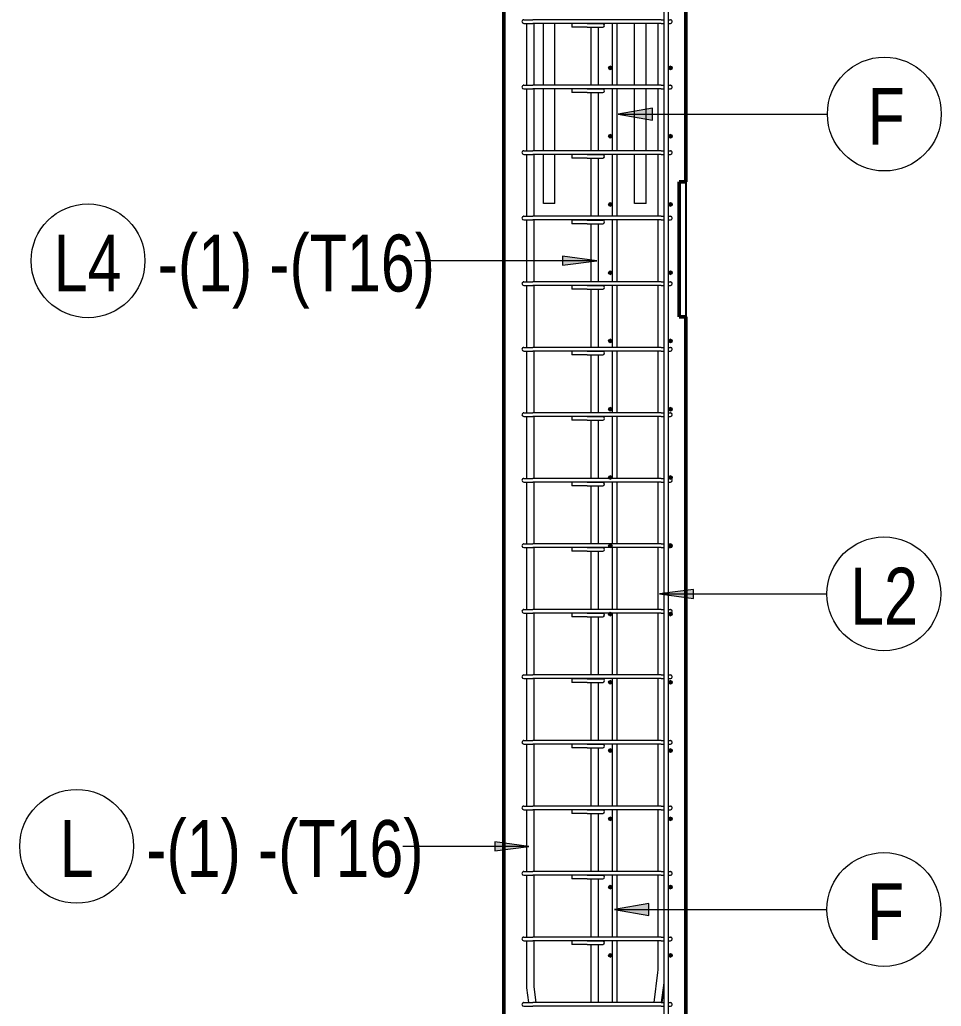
# Model space of a CAD drawing. Header units: millimetres. Extents: x 18954 to 39483, y -1618 to 21231.
# Drawn here: x 19002 to 21025, y 27 to 2194 of the extents above; entities that cross this region are included whole.
import ezdxf

# ---------------------------------------------------------------- set-up
doc = ezdxf.new("R2010")
doc.units = ezdxf.units.MM
doc.linetypes.add('Dash', pattern=[6.36, 3.18, -3.18])
for name, color, linetype, lineweight in [('A-WALL', 113, 'Continuous', 25), ('A-WALL-HDLN', 110, 'Dash', 25), ('S-RBAR', 171, 'Continuous', 18), ('S-RBAR-IDEN', 171, 'Continuous', 9)]:
    doc.layers.add(name, color=color, linetype=linetype, lineweight=lineweight)
doc.styles.add('Nirmala UI Semilight', font='NirmalaS.ttf', dxfattribs={"width": 0.8, "height": 125})

# ---------------------------------------------------------------- blocks, each defined once
blk = doc.blocks.new('M_Rebar Tag_rfa MARK - ARROW-794226-Elevation Right 3')
at = {"layer": 'S-RBAR-IDEN'}
blk.add_circle((20899.4, -168.2), 125, dxfattribs=at)
blk = doc.blocks.new('M_Rebar Tag_rfa Dimension - ARROW-793927-Elevation Right 3')
at = {"layer": 'S-RBAR-IDEN'}
blk.add_circle((20900.4, 1986.8), 125, dxfattribs=at)

msp = doc.modelspace()

# ---------------------------------------------------------------- hatches: boundary and pattern name
at = {"layer": 'S-RBAR'}
h = msp.add_hatch(color=256, dxfattribs=at)
edge = h.paths.add_edge_path()
edge.add_arc((20298.5695, 2088.2069), 4, 0, 360)
for points in [[(20298.5695, 2084.2069), (20302.5695, 2088.2069), (20298.5695, 2092.2069), (20294.89499, 2087.88141)], [(20430.5695, 2084.2069), (20434.5695, 2088.2069), (20430.5695, 2092.2069), (20426.5695, 2088.2069)], [(20298.5695, 1934.24138), (20302.5695, 1938.24138), (20298.5695, 1942.24138), (20294.89499, 1937.91589)], [(20430.5695, 1934.24138), (20434.5695, 1938.24138), (20430.5695, 1942.24138), (20426.5695, 1938.24138)], [(20298.5695, 1784.27586), (20302.5695, 1788.27586), (20298.5695, 1792.27586), (20294.89499, 1787.95037)], [(20430.5695, 1784.27586), (20434.5695, 1788.27586), (20430.5695, 1792.27586), (20426.5695, 1788.27586)], [(20298.5695, 1634.31034), (20302.5695, 1638.31034), (20298.5695, 1642.31034), (20294.89499, 1637.98485)], [(20430.5695, 1634.31034), (20434.5695, 1638.31034), (20430.5695, 1642.31034), (20426.5695, 1638.31034)], [(20298.5695, 1484.34483), (20302.5695, 1488.34483), (20298.5695, 1492.34483), (20294.89499, 1488.01934)], [(20430.5695, 1484.34483), (20434.5695, 1488.34483), (20430.5695, 1492.34483), (20426.5695, 1488.34483)], [(20298.5695, 1334.37931), (20302.5695, 1338.37931), (20298.5695, 1342.37931), (20294.89499, 1338.05382)], [(20430.5695, 1334.37931), (20434.5695, 1338.37931), (20430.5695, 1342.37931), (20426.5695, 1338.37931)], [(20298.5695, 1184.41379), (20302.5695, 1188.41379), (20298.5695, 1192.41379), (20294.89499, 1188.0883)], [(20430.5695, 1184.41379), (20434.5695, 1188.41379), (20430.5695, 1192.41379), (20426.5695, 1188.41379)], [(20298.5695, 1034.44828), (20302.5695, 1038.44828), (20298.5695, 1042.44828), (20294.89499, 1038.12278)], [(20430.5695, 1034.44828), (20434.5695, 1038.44828), (20430.5695, 1042.44828), (20426.5695, 1038.44828)], [(20298.5695, 884.48276), (20302.5695, 888.48276), (20298.5695, 892.48276), (20294.89499, 888.15727)], [(20430.5695, 884.48276), (20434.5695, 888.48276), (20430.5695, 892.48276), (20426.5695, 888.48276)], [(20298.5695, 734.51724), (20302.5695, 738.51724), (20298.5695, 742.51724), (20294.89499, 738.19175)], [(20430.5695, 734.51724), (20434.5695, 738.51724), (20430.5695, 742.51724), (20426.5695, 738.51724)], [(20298.5695, 584.55172), (20302.5695, 588.55172), (20298.5695, 592.55172), (20294.89499, 588.22623)], [(20430.5695, 584.55172), (20434.5695, 588.55172), (20430.5695, 592.55172), (20426.5695, 588.55172)], [(20298.5695, 434.58621), (20302.5695, 438.58621), (20298.5695, 442.58621), (20294.89499, 438.26072)], [(20430.5695, 434.58621), (20434.5695, 438.58621), (20430.5695, 442.58621), (20426.5695, 438.58621)], [(20298.5695, 284.62069), (20302.5695, 288.62069), (20298.5695, 292.62069), (20294.89499, 288.2952)], [(20430.5695, 284.62069), (20434.5695, 288.62069), (20430.5695, 292.62069), (20426.5695, 288.62069)], [(20298.5695, 134.65517), (20302.5695, 138.65517), (20298.5695, 142.65517), (20294.89499, 138.32968)], [(20430.5695, 134.65517), (20434.5695, 138.65517), (20430.5695, 142.65517), (20426.5695, 138.65517)]]:
    msp.add_hatch(color=256, dxfattribs=at).paths.add_polyline_path(points)
h = msp.add_hatch(color=256, dxfattribs=at)
edge = h.paths.add_edge_path()
edge.add_arc((20430.5695, 2088.2069), 4, 0, 360)
h = msp.add_hatch(color=256, dxfattribs=at)
edge = h.paths.add_edge_path()
edge.add_arc((20298.5695, 1938.24138), 4, 0, 360)
h = msp.add_hatch(color=256, dxfattribs=at)
edge = h.paths.add_edge_path()
edge.add_arc((20430.5695, 1938.24138), 4, 0, 360)
h = msp.add_hatch(color=256, dxfattribs=at)
edge = h.paths.add_edge_path()
edge.add_arc((20298.5695, 1788.27586), 4, 0, 360)
h = msp.add_hatch(color=256, dxfattribs=at)
edge = h.paths.add_edge_path()
edge.add_arc((20430.5695, 1788.27586), 4, 0, 360)
h = msp.add_hatch(color=256, dxfattribs=at)
edge = h.paths.add_edge_path()
edge.add_arc((20298.5695, 1638.31034), 4, 0, 360)
h = msp.add_hatch(color=256, dxfattribs=at)
edge = h.paths.add_edge_path()
edge.add_arc((20430.5695, 1638.31034), 4, 0, 360)
h = msp.add_hatch(color=256, dxfattribs=at)
edge = h.paths.add_edge_path()
edge.add_arc((20298.5695, 1488.34483), 4, 0, 360)
h = msp.add_hatch(color=256, dxfattribs=at)
edge = h.paths.add_edge_path()
edge.add_arc((20430.5695, 1488.34483), 4, 0, 360)
h = msp.add_hatch(color=256, dxfattribs=at)
edge = h.paths.add_edge_path()
edge.add_arc((20298.5695, 1338.37931), 4, 0, 360)
h = msp.add_hatch(color=256, dxfattribs=at)
edge = h.paths.add_edge_path()
edge.add_arc((20430.5695, 1338.37931), 4, 0, 360)
h = msp.add_hatch(color=256, dxfattribs=at)
edge = h.paths.add_edge_path()
edge.add_arc((20298.5695, 1188.41379), 4, 0, 360)
h = msp.add_hatch(color=256, dxfattribs=at)
edge = h.paths.add_edge_path()
edge.add_arc((20430.5695, 1188.41379), 4, 0, 360)
h = msp.add_hatch(color=256, dxfattribs=at)
edge = h.paths.add_edge_path()
edge.add_arc((20298.5695, 1038.44828), 4, 0, 360)
h = msp.add_hatch(color=256, dxfattribs=at)
edge = h.paths.add_edge_path()
edge.add_arc((20430.5695, 1038.44828), 4, 0, 360)
h = msp.add_hatch(color=256, dxfattribs=at)
edge = h.paths.add_edge_path()
edge.add_arc((20298.5695, 888.48276), 4, 0, 360)
h = msp.add_hatch(color=256, dxfattribs=at)
edge = h.paths.add_edge_path()
edge.add_arc((20430.5695, 888.48276), 4, 0, 360)
h = msp.add_hatch(color=256, dxfattribs=at)
edge = h.paths.add_edge_path()
edge.add_arc((20298.5695, 738.51724), 4, 0, 360)
h = msp.add_hatch(color=256, dxfattribs=at)
edge = h.paths.add_edge_path()
edge.add_arc((20430.5695, 738.51724), 4, 0, 360)
h = msp.add_hatch(color=256, dxfattribs=at)
edge = h.paths.add_edge_path()
edge.add_arc((20298.5695, 588.55172), 4, 0, 360)
h = msp.add_hatch(color=256, dxfattribs=at)
edge = h.paths.add_edge_path()
edge.add_arc((20430.5695, 588.55172), 4, 0, 360)
h = msp.add_hatch(color=256, dxfattribs=at)
edge = h.paths.add_edge_path()
edge.add_arc((20298.5695, 438.58621), 4, 0, 360)
h = msp.add_hatch(color=256, dxfattribs=at)
edge = h.paths.add_edge_path()
edge.add_arc((20430.5695, 438.58621), 4, 0, 360)
h = msp.add_hatch(color=256, dxfattribs=at)
edge = h.paths.add_edge_path()
edge.add_arc((20298.5695, 288.62069), 4, 0, 360)
h = msp.add_hatch(color=256, dxfattribs=at)
edge = h.paths.add_edge_path()
edge.add_arc((20430.5695, 288.62069), 4, 0, 360)
h = msp.add_hatch(color=256, dxfattribs=at)
edge = h.paths.add_edge_path()
edge.add_arc((20298.5695, 138.65517), 4, 0, 360)
h = msp.add_hatch(color=256, dxfattribs=at)
edge = h.paths.add_edge_path()
edge.add_arc((20430.5695, 138.65517), 4, 0, 360)
at = {"layer": 'S-RBAR-IDEN'}
for points in [[(20316.17415, 1986.75222), (20391.17415, 1973.52769), (20391.17415, 1999.97674)], [(20268.74436, 1664.43907), (20193.74436, 1674.313), (20193.74436, 1654.56513)], [(20406.61318, 932.75839), (20481.61318, 922.88445), (20481.61318, 942.63233)], [(20119.67796, 378.15678), (20044.67796, 388.03072), (20044.67796, 368.28284)], [(20308.07146, 239.463), (20383.07146, 226.23848), (20383.07146, 252.68752)]]:
    msp.add_hatch(color=256, dxfattribs=at).paths.add_polyline_path(points)

# ---------------------------------------------------------------- linework, layer by layer
at = {"layer": 'A-WALL', "lineweight": 50}
for p, q in [((20064.5695, 3040), (20064.5695, -1395)), ((20464.5695, 1838.12327), (20464.5695, 2569.93963)), ((20449.60856, 1541.32388), (20449.60856, 1838.12327)), ((20449.60856, 1838.12327), (20464.5695, 1838.12327)), ((20464.5695, 1541.32388), (20449.60856, 1541.32388)), ((20464.5695, -1395), (20464.5695, 1541.32388))]:
    msp.add_line(p, q, dxfattribs=at)
at = {"layer": 'A-WALL'}
msp.add_line((20464.5695, 1838.12327), (20464.5695, 1541.32388), dxfattribs=at)
at = {"layer": 'A-WALL-HDLN'}
msp.add_line((20464.5695, 1839.18824), (20464.5695, 1838.98128), dxfattribs=at)
at = {"layer": 'S-RBAR'}
for p, q in [((20416.5695, -1365), (20416.5695, 3000)), ((20426.5695, -1365), (20426.5695, 3000)), ((20108.5695, 2194.0625), (20128.5695, 2194.0625)), ((20410.5695, 2194.0625), (20128.5695, 2194.0625)), ((20410.5695, 2194.0625), (20417.11118, 2194.0625)), ((20427.76157, 2194.0625), (20430.5695, 2194.0625)), ((20108.5695, 2186.0625), (20128.5695, 2186.0625)), ((20115.0695, 2050.1133), (20115.0695, 2186.0625)), ((20410.5695, 2186.0625), (20128.5695, 2186.0625)), ((20131.0695, 2050.1133), (20131.0695, 2186.0625)), ((20152.0695, 2050.1133), (20152.0695, 2186.0625)), ((20177.0695, 2050.1133), (20177.0695, 2186.0625)), ((20247.72833, 2185.837), (20213.7872, 2185.837)), ((20213.7872, 2185.837), (20213.7872, 2177.837)), ((20247.72833, 2177.837), (20213.7872, 2177.837)), ((20247.72833, 2185.837), (20281.87047, 2185.837)), ((20247.72833, 2177.837), (20281.87047, 2177.837)), ((20256.5695, 2050.1133), (20256.5695, 2177.837)), ((20272.5695, 2050.1133), (20272.5695, 2177.837)), ((20303.37047, 2050.1133), (20303.37047, 2186.0625)), ((20313.37047, 2050.1133), (20313.37047, 2186.0625)), ((20352.0695, 2050.1133), (20352.0695, 2186.0625)), ((20377.0695, 2050.1133), (20377.0695, 2186.0625)), ((20403.60856, 2050.1133), (20403.60856, 2186.0625)), ((20410.5695, 2186.0625), (20417.11118, 2186.0625)), ((20427.76157, 2186.0625), (20430.5695, 2186.0625)), ((20298.5695, 2092.2069), (20294.89499, 2087.88141)), ((20294.89499, 2087.88141), (20298.5695, 2084.2069)), ((20302.5695, 2088.2069), (20298.5695, 2092.2069)), ((20298.5695, 2084.2069), (20302.5695, 2088.2069)), ((20430.5695, 2092.2069), (20426.5695, 2088.2069)), ((20426.5695, 2088.2069), (20430.5695, 2084.2069)), ((20434.5695, 2088.2069), (20430.5695, 2092.2069)), ((20430.5695, 2084.2069), (20434.5695, 2088.2069)), ((20108.5695, 2050.1133), (20128.5695, 2050.1133)), ((20108.5695, 2042.1133), (20128.5695, 2042.1133)), ((20115.0695, 1906.1641), (20115.0695, 2042.1133)), ((20410.5695, 2050.1133), (20128.5695, 2050.1133)), ((20410.5695, 2042.1133), (20128.5695, 2042.1133)), ((20131.0695, 1906.1641), (20131.0695, 2042.1133)), ((20152.0695, 1906.1641), (20152.0695, 2042.1133)), ((20177.0695, 1906.1641), (20177.0695, 2042.1133)), ((20247.72833, 2041.89385), (20213.7872, 2041.89385)), ((20213.7872, 2041.89385), (20213.7872, 2033.89385)), ((20247.72833, 2041.89385), (20281.87047, 2041.89385)), ((20303.37047, 1906.1641), (20303.37047, 2042.1133)), ((20313.37047, 1906.1641), (20313.37047, 2042.1133)), ((20352.0695, 1906.1641), (20352.0695, 2042.1133)), ((20377.0695, 1906.1641), (20377.0695, 2042.1133)), ((20403.60856, 1906.1641), (20403.60856, 2042.1133)), ((20410.5695, 2050.1133), (20417.11118, 2050.1133)), ((20410.5695, 2042.1133), (20417.11118, 2042.1133)), ((20427.76157, 2050.1133), (20430.5695, 2050.1133)), ((20427.76157, 2042.1133), (20430.5695, 2042.1133)), ((20247.72833, 2033.89385), (20213.7872, 2033.89385)), ((20247.72833, 2033.89385), (20281.87047, 2033.89385)), ((20256.5695, 1906.1641), (20256.5695, 2033.89385)), ((20272.5695, 1906.1641), (20272.5695, 2033.89385)), ((20298.5695, 1942.24138), (20294.89499, 1937.91589)), ((20294.89499, 1937.91589), (20298.5695, 1934.24138)), ((20302.5695, 1938.24138), (20298.5695, 1942.24138)), ((20298.5695, 1934.24138), (20302.5695, 1938.24138)), ((20430.5695, 1942.24138), (20426.5695, 1938.24138)), ((20426.5695, 1938.24138), (20430.5695, 1934.24138)), ((20434.5695, 1938.24138), (20430.5695, 1942.24138)), ((20430.5695, 1934.24138), (20434.5695, 1938.24138)), ((20108.5695, 1906.1641), (20128.5695, 1906.1641)), ((20108.5695, 1898.1641), (20128.5695, 1898.1641)), ((20115.0695, 1762.2149), (20115.0695, 1898.1641)), ((20410.5695, 1906.1641), (20128.5695, 1906.1641)), ((20410.5695, 1898.1641), (20128.5695, 1898.1641)), ((20131.0695, 1762.2149), (20131.0695, 1898.1641)), ((20152.0695, 1790), (20152.0695, 1898.1641)), ((20177.0695, 1790), (20177.0695, 1898.1641)), ((20247.72833, 1897.9507), (20213.7872, 1897.9507)), ((20213.7872, 1897.9507), (20213.7872, 1889.9507)), ((20247.72833, 1889.9507), (20213.7872, 1889.9507)), ((20247.72833, 1897.9507), (20281.87047, 1897.9507)), ((20247.72833, 1889.9507), (20281.87047, 1889.9507)), ((20256.5695, 1762.2149), (20256.5695, 1889.9507)), ((20272.5695, 1762.2149), (20272.5695, 1889.9507)), ((20303.37047, 1762.2149), (20303.37047, 1898.1641)), ((20313.37047, 1762.2149), (20313.37047, 1898.1641)), ((20352.0695, 1790), (20352.0695, 1898.1641)), ((20377.0695, 1790), (20377.0695, 1898.1641)), ((20403.60856, 1762.2149), (20403.60856, 1898.1641)), ((20410.5695, 1906.1641), (20417.11118, 1906.1641)), ((20410.5695, 1898.1641), (20417.11118, 1898.1641)), ((20427.76157, 1906.1641), (20430.5695, 1906.1641)), ((20427.76157, 1898.1641), (20430.5695, 1898.1641)), ((20177.0695, 1790), (20152.0695, 1790)), ((20298.5695, 1792.27586), (20294.89499, 1787.95037)), ((20294.89499, 1787.95037), (20298.5695, 1784.27586)), ((20302.5695, 1788.27586), (20298.5695, 1792.27586)), ((20298.5695, 1784.27586), (20302.5695, 1788.27586)), ((20377.0695, 1790), (20352.0695, 1790)), ((20430.5695, 1792.27586), (20426.5695, 1788.27586)), ((20426.5695, 1788.27586), (20430.5695, 1784.27586)), ((20434.5695, 1788.27586), (20430.5695, 1792.27586)), ((20430.5695, 1784.27586), (20434.5695, 1788.27586)), ((20108.5695, 1762.2149), (20128.5695, 1762.2149)), ((20410.5695, 1762.2149), (20128.5695, 1762.2149)), ((20410.5695, 1762.2149), (20417.11118, 1762.2149)), ((20427.76157, 1762.2149), (20430.5695, 1762.2149)), ((20108.5695, 1754.2149), (20128.5695, 1754.2149)), ((20115.0695, 1618.2657), (20115.0695, 1754.2149)), ((20410.5695, 1754.2149), (20128.5695, 1754.2149)), ((20131.0695, 1618.2657), (20131.0695, 1754.2149)), ((20247.72833, 1754.00755), (20213.7872, 1754.00755)), ((20213.7872, 1754.00755), (20213.7872, 1746.00755)), ((20247.72833, 1746.00755), (20213.7872, 1746.00755)), ((20247.72833, 1754.00755), (20281.87047, 1754.00755)), ((20247.72833, 1746.00755), (20281.87047, 1746.00755)), ((20256.5695, 1618.2657), (20256.5695, 1746.00755)), ((20272.5695, 1618.2657), (20272.5695, 1746.00755)), ((20303.37047, 1618.2657), (20303.37047, 1754.2149)), ((20313.37047, 1618.2657), (20313.37047, 1754.2149)), ((20403.60856, 1618.2657), (20403.60856, 1754.2149)), ((20410.5695, 1754.2149), (20417.11118, 1754.2149)), ((20427.76157, 1754.2149), (20430.5695, 1754.2149)), ((20298.5695, 1642.31034), (20294.89499, 1637.98485)), ((20294.89499, 1637.98485), (20298.5695, 1634.31034)), ((20302.5695, 1638.31034), (20298.5695, 1642.31034)), ((20298.5695, 1634.31034), (20302.5695, 1638.31034)), ((20430.5695, 1642.31034), (20426.5695, 1638.31034)), ((20426.5695, 1638.31034), (20430.5695, 1634.31034)), ((20434.5695, 1638.31034), (20430.5695, 1642.31034)), ((20430.5695, 1634.31034), (20434.5695, 1638.31034)), ((20108.5695, 1618.2657), (20128.5695, 1618.2657)), ((20108.5695, 1610.2657), (20128.5695, 1610.2657)), ((20115.0695, 1474.3165), (20115.0695, 1610.2657)), ((20410.5695, 1618.2657), (20128.5695, 1618.2657)), ((20410.5695, 1610.2657), (20128.5695, 1610.2657)), ((20131.0695, 1474.3165), (20131.0695, 1610.2657)), ((20247.72833, 1610.06439), (20213.7872, 1610.06439)), ((20213.7872, 1610.06439), (20213.7872, 1602.06439)), ((20247.72833, 1610.06439), (20281.87047, 1610.06439)), ((20303.37047, 1474.3165), (20303.37047, 1610.2657)), ((20313.37047, 1474.3165), (20313.37047, 1610.2657)), ((20403.60856, 1474.3165), (20403.60856, 1610.2657)), ((20410.5695, 1618.2657), (20417.11118, 1618.2657)), ((20410.5695, 1610.2657), (20417.11118, 1610.2657)), ((20427.76157, 1618.2657), (20430.5695, 1618.2657)), ((20427.76157, 1610.2657), (20430.5695, 1610.2657)), ((20247.72833, 1602.06439), (20213.7872, 1602.06439)), ((20247.72833, 1602.06439), (20281.87047, 1602.06439)), ((20256.5695, 1474.3165), (20256.5695, 1602.06439)), ((20272.5695, 1474.3165), (20272.5695, 1602.06439)), ((20108.5695, 1474.3165), (20128.5695, 1474.3165)), ((20410.5695, 1474.3165), (20128.5695, 1474.3165)), ((20298.5695, 1492.34483), (20294.89499, 1488.01934)), ((20294.89499, 1488.01934), (20298.5695, 1484.34483)), ((20302.5695, 1488.34483), (20298.5695, 1492.34483)), ((20298.5695, 1484.34483), (20302.5695, 1488.34483)), ((20410.5695, 1474.3165), (20417.11118, 1474.3165)), ((20430.5695, 1492.34483), (20426.5695, 1488.34483)), ((20426.5695, 1488.34483), (20430.5695, 1484.34483)), ((20427.76157, 1474.3165), (20430.5695, 1474.3165)), ((20434.5695, 1488.34483), (20430.5695, 1492.34483)), ((20430.5695, 1484.34483), (20434.5695, 1488.34483)), ((20108.5695, 1466.3165), (20128.5695, 1466.3165)), ((20115.0695, 1330.36731), (20115.0695, 1466.3165)), ((20410.5695, 1466.3165), (20128.5695, 1466.3165)), ((20131.0695, 1330.36731), (20131.0695, 1466.3165)), ((20247.72833, 1466.12124), (20213.7872, 1466.12124)), ((20213.7872, 1466.12124), (20213.7872, 1458.12124)), ((20247.72833, 1458.12124), (20213.7872, 1458.12124)), ((20247.72833, 1466.12124), (20281.87047, 1466.12124)), ((20247.72833, 1458.12124), (20281.87047, 1458.12124)), ((20256.5695, 1330.36731), (20256.5695, 1458.12124)), ((20272.5695, 1330.36731), (20272.5695, 1458.12124)), ((20303.37047, 1330.36731), (20303.37047, 1466.3165)), ((20313.37047, 1330.36731), (20313.37047, 1466.3165)), ((20403.60856, 1330.36731), (20403.60856, 1466.3165)), ((20410.5695, 1466.3165), (20417.11118, 1466.3165)), ((20427.76157, 1466.3165), (20430.5695, 1466.3165)), ((20108.5695, 1330.36731), (20128.5695, 1330.36731)), ((20108.5695, 1322.36731), (20128.5695, 1322.36731)), ((20115.0695, 1186.41811), (20115.0695, 1322.36731)), ((20410.5695, 1330.36731), (20128.5695, 1330.36731)), ((20410.5695, 1322.36731), (20128.5695, 1322.36731)), ((20131.0695, 1186.41811), (20131.0695, 1322.36731)), ((20247.72833, 1322.17809), (20213.7872, 1322.17809)), ((20213.7872, 1322.17809), (20213.7872, 1314.17809)), ((20247.72833, 1322.17809), (20281.87047, 1322.17809)), ((20298.5695, 1342.37931), (20294.89499, 1338.05382)), ((20294.89499, 1338.05382), (20298.5695, 1334.37931)), ((20302.5695, 1338.37931), (20298.5695, 1342.37931)), ((20298.5695, 1334.37931), (20302.5695, 1338.37931)), ((20303.37047, 1186.41811), (20303.37047, 1322.36731)), ((20313.37047, 1186.41811), (20313.37047, 1322.36731)), ((20403.60856, 1186.41811), (20403.60856, 1322.36731)), ((20410.5695, 1330.36731), (20417.11118, 1330.36731)), ((20410.5695, 1322.36731), (20417.11118, 1322.36731)), ((20430.5695, 1342.37931), (20426.5695, 1338.37931)), ((20426.5695, 1338.37931), (20430.5695, 1334.37931)), ((20427.76157, 1330.36731), (20430.5695, 1330.36731)), ((20427.76157, 1322.36731), (20430.5695, 1322.36731)), ((20434.5695, 1338.37931), (20430.5695, 1342.37931)), ((20430.5695, 1334.37931), (20434.5695, 1338.37931)), ((20247.72833, 1314.17809), (20213.7872, 1314.17809)), ((20247.72833, 1314.17809), (20281.87047, 1314.17809)), ((20256.5695, 1186.41811), (20256.5695, 1314.17809)), ((20272.5695, 1186.41811), (20272.5695, 1314.17809)), ((20298.5695, 1192.41379), (20294.89499, 1188.0883)), ((20302.5695, 1188.41379), (20298.5695, 1192.41379)), ((20430.5695, 1192.41379), (20426.5695, 1188.41379)), ((20434.5695, 1188.41379), (20430.5695, 1192.41379)), ((20108.5695, 1186.41811), (20128.5695, 1186.41811)), ((20108.5695, 1178.41811), (20128.5695, 1178.41811)), ((20115.0695, 1042.46891), (20115.0695, 1178.41811)), ((20410.5695, 1186.41811), (20128.5695, 1186.41811)), ((20410.5695, 1178.41811), (20128.5695, 1178.41811)), ((20131.0695, 1042.46891), (20131.0695, 1178.41811)), ((20247.72833, 1178.23494), (20213.7872, 1178.23494)), ((20213.7872, 1178.23494), (20213.7872, 1170.23494)), ((20247.72833, 1178.23494), (20281.87047, 1178.23494)), ((20294.89499, 1188.0883), (20298.5695, 1184.41379)), ((20298.5695, 1184.41379), (20302.5695, 1188.41379)), ((20303.37047, 1042.46891), (20303.37047, 1178.41811)), ((20313.37047, 1042.46891), (20313.37047, 1178.41811)), ((20403.60856, 1042.46891), (20403.60856, 1178.41811)), ((20410.5695, 1186.41811), (20417.11118, 1186.41811)), ((20410.5695, 1178.41811), (20417.11118, 1178.41811)), ((20426.5695, 1188.41379), (20430.5695, 1184.41379)), ((20427.76157, 1186.41811), (20430.5695, 1186.41811)), ((20427.76157, 1178.41811), (20430.5695, 1178.41811)), ((20430.5695, 1184.41379), (20434.5695, 1188.41379)), ((20247.72833, 1170.23494), (20213.7872, 1170.23494)), ((20247.72833, 1170.23494), (20281.87047, 1170.23494)), ((20256.5695, 1042.46891), (20256.5695, 1170.23494)), ((20272.5695, 1042.46891), (20272.5695, 1170.23494)), ((20108.5695, 1042.46891), (20128.5695, 1042.46891)), ((20410.5695, 1042.46891), (20128.5695, 1042.46891)), ((20298.5695, 1042.44828), (20294.89499, 1038.12278)), ((20302.5695, 1038.44828), (20298.5695, 1042.44828)), ((20410.5695, 1042.46891), (20417.11118, 1042.46891)), ((20430.5695, 1042.44828), (20426.5695, 1038.44828)), ((20427.76157, 1042.46891), (20430.5695, 1042.46891)), ((20434.5695, 1038.44828), (20430.5695, 1042.44828)), ((20108.5695, 1034.46891), (20128.5695, 1034.46891)), ((20115.0695, 898.51971), (20115.0695, 1034.46891)), ((20410.5695, 1034.46891), (20128.5695, 1034.46891)), ((20131.0695, 898.51971), (20131.0695, 1034.46891)), ((20247.72833, 1034.29178), (20213.7872, 1034.29178)), ((20213.7872, 1034.29178), (20213.7872, 1026.29178)), ((20247.72833, 1026.29178), (20213.7872, 1026.29178)), ((20247.72833, 1034.29178), (20281.87047, 1034.29178)), ((20247.72833, 1026.29178), (20281.87047, 1026.29178)), ((20256.5695, 898.51971), (20256.5695, 1026.29178)), ((20272.5695, 898.51971), (20272.5695, 1026.29178)), ((20294.89499, 1038.12278), (20298.5695, 1034.44828)), ((20298.5695, 1034.44828), (20302.5695, 1038.44828)), ((20303.37047, 898.51971), (20303.37047, 1034.46891)), ((20313.37047, 898.51971), (20313.37047, 1034.46891)), ((20403.60856, 898.51971), (20403.60856, 1034.46891)), ((20410.5695, 1034.46891), (20417.11118, 1034.46891)), ((20426.5695, 1038.44828), (20430.5695, 1034.44828)), ((20427.76157, 1034.46891), (20430.5695, 1034.46891)), ((20430.5695, 1034.44828), (20434.5695, 1038.44828)), ((20108.5695, 898.51971), (20128.5695, 898.51971)), ((20108.5695, 890.51971), (20128.5695, 890.51971)), ((20115.0695, 754.57051), (20115.0695, 890.51971)), ((20410.5695, 898.51971), (20128.5695, 898.51971)), ((20410.5695, 890.51971), (20128.5695, 890.51971)), ((20131.0695, 754.57051), (20131.0695, 890.51971)), ((20247.72833, 890.34863), (20213.7872, 890.34863)), ((20213.7872, 890.34863), (20213.7872, 882.34863)), ((20247.72833, 890.34863), (20281.87047, 890.34863)), ((20298.5695, 892.48276), (20294.89499, 888.15727)), ((20302.5695, 888.48276), (20298.5695, 892.48276)), ((20303.37047, 754.57051), (20303.37047, 890.51971)), ((20313.37047, 754.57051), (20313.37047, 890.51971)), ((20403.60856, 754.57051), (20403.60856, 890.51971)), ((20410.5695, 898.51971), (20417.11118, 898.51971)), ((20410.5695, 890.51971), (20417.11118, 890.51971)), ((20430.5695, 892.48276), (20426.5695, 888.48276)), ((20427.76157, 898.51971), (20430.5695, 898.51971)), ((20427.76157, 890.51971), (20430.5695, 890.51971)), ((20434.5695, 888.48276), (20430.5695, 892.48276)), ((20247.72833, 882.34863), (20213.7872, 882.34863)), ((20247.72833, 882.34863), (20281.87047, 882.34863)), ((20256.5695, 754.57051), (20256.5695, 882.18647)), ((20272.5695, 754.57051), (20272.5695, 882.18647)), ((20294.89499, 888.15727), (20298.5695, 884.48276)), ((20298.5695, 884.48276), (20302.5695, 888.48276)), ((20426.5695, 888.48276), (20430.5695, 884.48276)), ((20430.5695, 884.48276), (20434.5695, 888.48276)), ((20108.5695, 754.57051), (20128.5695, 754.57051)), ((20108.5695, 746.57051), (20128.5695, 746.57051)), ((20115.0695, 610.62131), (20115.0695, 746.57051)), ((20410.5695, 754.57051), (20128.5695, 754.57051)), ((20410.5695, 746.57051), (20128.5695, 746.57051)), ((20131.0695, 610.62131), (20131.0695, 746.57051)), ((20247.72833, 746.40548), (20213.7872, 746.40548)), ((20213.7872, 746.40548), (20213.7872, 738.40548)), ((20247.72833, 738.40548), (20213.7872, 738.40548)), ((20247.72833, 746.40548), (20281.87047, 746.40548)), ((20247.72833, 738.40548), (20281.87047, 738.40548)), ((20256.5695, 610.62131), (20256.5695, 738.40548)), ((20272.5695, 610.62131), (20272.5695, 738.40548)), ((20298.5695, 742.51724), (20294.89499, 738.19175)), ((20294.89499, 738.19175), (20298.5695, 734.51724)), ((20302.5695, 738.51724), (20298.5695, 742.51724)), ((20298.5695, 734.51724), (20302.5695, 738.51724)), ((20303.37047, 610.62131), (20303.37047, 746.57051)), ((20313.37047, 610.62131), (20313.37047, 746.57051)), ((20403.60856, 610.62131), (20403.60856, 746.57051)), ((20410.5695, 754.57051), (20417.11118, 754.57051)), ((20410.5695, 746.57051), (20417.11118, 746.57051)), ((20430.5695, 742.51724), (20426.5695, 738.51724)), ((20426.5695, 738.51724), (20430.5695, 734.51724)), ((20427.76157, 754.57051), (20430.5695, 754.57051)), ((20427.76157, 746.57051), (20430.5695, 746.57051)), ((20434.5695, 738.51724), (20430.5695, 742.51724)), ((20430.5695, 734.51724), (20434.5695, 738.51724)), ((20108.5695, 610.62131), (20128.5695, 610.62131)), ((20410.5695, 610.62131), (20128.5695, 610.62131)), ((20410.5695, 610.62131), (20417.11118, 610.62131)), ((20427.76157, 610.62131), (20430.5695, 610.62131)), ((20108.5695, 602.62131), (20128.5695, 602.62131)), ((20115.0695, 466.71361), (20115.0695, 602.62131)), ((20410.5695, 602.62131), (20128.5695, 602.62131)), ((20131.0695, 466.71361), (20131.0695, 602.62131)), ((20247.72833, 602.46233), (20213.7872, 602.46233)), ((20213.7872, 602.46233), (20213.7872, 594.46233)), ((20247.72833, 594.46233), (20213.7872, 594.46233)), ((20247.72833, 602.46233), (20281.87047, 602.46233)), ((20247.72833, 594.46233), (20281.87047, 594.46233)), ((20256.5695, 466.71361), (20256.5695, 594.46233)), ((20272.5695, 466.71361), (20272.5695, 594.46233)), ((20298.5695, 592.55172), (20294.89499, 588.22623)), ((20294.89499, 588.22623), (20298.5695, 584.55172)), ((20302.5695, 588.55172), (20298.5695, 592.55172)), ((20298.5695, 584.55172), (20302.5695, 588.55172)), ((20303.37047, 466.67211), (20303.37047, 602.62131)), ((20313.37047, 466.67211), (20313.37047, 602.62131)), ((20403.60856, 466.67211), (20403.60856, 602.62131)), ((20410.5695, 602.62131), (20417.11118, 602.62131)), ((20430.5695, 592.55172), (20426.5695, 588.55172)), ((20426.5695, 588.55172), (20430.5695, 584.55172)), ((20427.76157, 602.62131), (20430.5695, 602.62131)), ((20434.5695, 588.55172), (20430.5695, 592.55172)), ((20430.5695, 584.55172), (20434.5695, 588.55172)), ((20108.5695, 466.67211), (20128.5695, 466.67211)), ((20108.5695, 458.67211), (20128.5695, 458.67211)), ((20115.0695, 322.72291), (20115.0695, 458.67211)), ((20410.5695, 466.67211), (20128.5695, 466.67211)), ((20410.5695, 458.67211), (20128.5695, 458.67211)), ((20131.0695, 322.72291), (20131.0695, 458.67211)), ((20247.72833, 458.51917), (20213.7872, 458.51917)), ((20213.7872, 458.51917), (20213.7872, 450.51917)), ((20247.72833, 458.51917), (20281.87047, 458.51917)), ((20303.37047, 322.72291), (20303.37047, 458.67211)), ((20313.37047, 322.72291), (20313.37047, 458.67211)), ((20403.60856, 322.72291), (20403.60856, 458.67211)), ((20410.5695, 466.67211), (20417.11118, 466.67211)), ((20410.5695, 458.67211), (20417.11118, 458.67211)), ((20427.76157, 466.67211), (20430.5695, 466.67211)), ((20427.76157, 458.67211), (20430.5695, 458.67211)), ((20247.72833, 450.51917), (20213.7872, 450.51917)), ((20247.72833, 450.51917), (20281.87047, 450.51917)), ((20256.5695, 322.72291), (20256.5695, 450.51917)), ((20272.5695, 322.72291), (20272.5695, 450.51917)), ((20298.5695, 442.58621), (20294.89499, 438.26072)), ((20294.89499, 438.26072), (20298.5695, 434.58621)), ((20302.5695, 438.58621), (20298.5695, 442.58621)), ((20298.5695, 434.58621), (20302.5695, 438.58621)), ((20430.5695, 442.58621), (20426.5695, 438.58621)), ((20426.5695, 438.58621), (20430.5695, 434.58621)), ((20434.5695, 438.58621), (20430.5695, 442.58621)), ((20430.5695, 434.58621), (20434.5695, 438.58621)), ((20108.5695, 322.72291), (20128.5695, 322.72291)), ((20108.5695, 314.72291), (20128.5695, 314.72291)), ((20115.0695, 178.77371), (20115.0695, 314.72291)), ((20410.5695, 322.72291), (20128.5695, 322.72291)), ((20410.5695, 314.72291), (20128.5695, 314.72291)), ((20131.0695, 178.77371), (20131.0695, 314.72291)), ((20247.72833, 314.57602), (20213.7872, 314.57602)), ((20213.7872, 314.57602), (20213.7872, 306.57602)), ((20247.72833, 306.57602), (20213.7872, 306.57602)), ((20247.72833, 314.57602), (20281.87047, 314.57602)), ((20247.72833, 306.57602), (20281.87047, 306.57602)), ((20256.5695, 178.77371), (20256.5695, 306.57602)), ((20272.5695, 178.77371), (20272.5695, 306.57602)), ((20303.37047, 178.77371), (20303.37047, 314.72291)), ((20313.37047, 178.77371), (20313.37047, 314.72291)), ((20403.60856, 178.77371), (20403.60856, 314.72291)), ((20410.5695, 322.72291), (20417.11118, 322.72291)), ((20410.5695, 314.72291), (20417.11118, 314.72291)), ((20427.76157, 322.72291), (20430.5695, 322.72291)), ((20427.76157, 314.72291), (20430.5695, 314.72291)), ((20298.5695, 292.62069), (20294.89499, 288.2952)), ((20294.89499, 288.2952), (20298.5695, 284.62069)), ((20302.5695, 288.62069), (20298.5695, 292.62069)), ((20298.5695, 284.62069), (20302.5695, 288.62069)), ((20430.5695, 292.62069), (20426.5695, 288.62069)), ((20426.5695, 288.62069), (20430.5695, 284.62069)), ((20434.5695, 288.62069), (20430.5695, 292.62069)), ((20430.5695, 284.62069), (20434.5695, 288.62069)), ((20108.5695, 178.77371), (20128.5695, 178.77371)), ((20410.5695, 178.77371), (20128.5695, 178.77371)), ((20410.5695, 178.77371), (20417.11118, 178.77371)), ((20427.76157, 178.77371), (20430.5695, 178.77371)), ((20108.5695, 170.77371), (20128.5695, 170.77371)), ((20115.0695, 74.92299), (20115.0695, 170.77371)), ((20410.5695, 170.77371), (20128.5695, 170.77371)), ((20131.0695, 74.92299), (20131.0695, 170.77371)), ((20247.72833, 170.63287), (20213.7872, 170.63287)), ((20213.7872, 170.63287), (20213.7872, 162.63287)), ((20247.72833, 162.63287), (20213.7872, 162.63287)), ((20247.72833, 170.63287), (20281.87047, 170.63287)), ((20247.72833, 162.63287), (20281.87047, 162.63287)), ((20256.5695, 34.82451), (20256.5695, 162.63287)), ((20272.5695, 34.82451), (20272.5695, 162.63287)), ((20303.37047, 34.82451), (20303.37047, 170.77371)), ((20313.37047, 34.82451), (20313.37047, 170.77371)), ((20403.60856, 106.68248), (20403.60856, 170.77371)), ((20410.5695, 170.77371), (20417.11118, 170.77371)), ((20427.76157, 170.77371), (20430.5695, 170.77371)), ((20298.5695, 142.65517), (20294.89499, 138.32968)), ((20294.89499, 138.32968), (20298.5695, 134.65517)), ((20302.5695, 138.65517), (20298.5695, 142.65517)), ((20298.5695, 134.65517), (20302.5695, 138.65517)), ((20430.5695, 142.65517), (20426.5695, 138.65517)), ((20426.5695, 138.65517), (20430.5695, 134.65517)), ((20434.5695, 138.65517), (20430.5695, 142.65517)), ((20430.5695, 134.65517), (20434.5695, 138.65517)), ((20395.05732, 34.82451), (20403.26477, 101.08986)), ((20403.26477, 101.08986), (20403.60856, 106.68248)), ((20115.50932, 67.4107), (20115.0695, 74.92299)), ((20119.34964, 34.82451), (20115.50932, 67.4107)), ((20131.39935, 69.28336), (20131.0695, 74.92299)), ((20135.46037, 34.82451), (20131.39935, 69.28336)), ((20411.17957, 34.82451), (20416.5695, 78.34166)), ((20412.49147, 34.82451), (20416.5695, 66.30914)), ((20108.5695, 34.82451), (20128.5695, 34.82451)), ((20108.5695, 26.82451), (20128.5695, 26.82451)), ((20410.5695, 34.82451), (20128.5695, 34.82451)), ((20410.5695, 26.82451), (20128.5695, 26.82451)), ((20410.5695, 34.82451), (20417.11118, 34.82451)), ((20410.5695, 26.82451), (20417.11118, 26.82451)), ((20427.76157, 34.82451), (20430.5695, 34.82451)), ((20427.76157, 26.82451), (20430.5695, 26.82451))]:
    msp.add_line(p, q, dxfattribs=at)
for centre in [(20298.5695, 2088.2069), (20430.5695, 2088.2069), (20298.5695, 1938.24138), (20430.5695, 1938.24138), (20298.5695, 1788.27586), (20430.5695, 1788.27586), (20298.5695, 1638.31034), (20430.5695, 1638.31034), (20298.5695, 1488.34483), (20430.5695, 1488.34483), (20298.5695, 1338.37931), (20430.5695, 1338.37931), (20298.5695, 1188.41379), (20430.5695, 1188.41379), (20298.5695, 1038.44828), (20430.5695, 1038.44828), (20298.5695, 888.48276), (20430.5695, 888.48276), (20298.5695, 738.51724), (20430.5695, 738.51724), (20298.5695, 588.55172), (20430.5695, 588.55172), (20298.5695, 438.58621), (20430.5695, 438.58621), (20298.5695, 288.62069), (20430.5695, 288.62069), (20298.5695, 138.65517), (20430.5695, 138.65517)]:
    msp.add_circle(centre, 4, dxfattribs=at)
for centre, start, end in [((20108.5695, 2190.0625), 90, 270), ((20108.5695, 2190.0625), 120, 165), ((20108.5695, 2190.0625), 120, 165), ((20108.5695, 2190.0625), 195, 240), ((20108.5695, 2190.0625), 195, 240), ((20108.5695, 2190.0625), 90, 105), ((20108.5695, 2190.0625), 90, 105), ((20430.5695, 2190.0625), 75, 90), ((20430.5695, 2190.0625), 270, 90), ((20430.5695, 2190.0625), 15, 60), ((20430.5695, 2190.0625), 300, 345), ((20281.87047, 2181.837), 75, 90), ((20281.87047, 2181.837), 270, 90), ((20281.87047, 2181.837), 15, 60), ((20281.87047, 2181.837), 300, 345), ((20108.5695, 2046.1133), 90, 270), ((20108.5695, 2046.1133), 120, 165), ((20108.5695, 2046.1133), 120, 165), ((20108.5695, 2046.1133), 195, 240), ((20108.5695, 2046.1133), 195, 240), ((20108.5695, 2046.1133), 90, 105), ((20108.5695, 2046.1133), 90, 105), ((20281.87047, 2037.89385), 75, 90), ((20281.87047, 2037.89385), 270, 90), ((20281.87047, 2037.89385), 15, 60), ((20430.5695, 2046.1133), 75, 90), ((20430.5695, 2046.1133), 270, 90), ((20430.5695, 2046.1133), 15, 60), ((20430.5695, 2046.1133), 300, 345), ((20281.87047, 2037.89385), 300, 345), ((20108.5695, 1902.1641), 90, 270), ((20108.5695, 1902.1641), 120, 165), ((20108.5695, 1902.1641), 120, 165), ((20108.5695, 1902.1641), 195, 240), ((20108.5695, 1902.1641), 195, 240), ((20108.5695, 1902.1641), 90, 105), ((20108.5695, 1902.1641), 90, 105), ((20281.87047, 1893.9507), 75, 90), ((20281.87047, 1893.9507), 270, 90), ((20281.87047, 1893.9507), 15, 60), ((20281.87047, 1893.9507), 300, 345), ((20430.5695, 1902.1641), 75, 90), ((20430.5695, 1902.1641), 270, 90), ((20430.5695, 1902.1641), 15, 60), ((20430.5695, 1902.1641), 300, 345), ((20108.5695, 1758.2149), 90, 270), ((20108.5695, 1758.2149), 120, 165), ((20108.5695, 1758.2149), 120, 165), ((20108.5695, 1758.2149), 195, 240), ((20108.5695, 1758.2149), 195, 240), ((20108.5695, 1758.2149), 90, 105), ((20108.5695, 1758.2149), 90, 105), ((20430.5695, 1758.2149), 75, 90), ((20430.5695, 1758.2149), 270, 90), ((20430.5695, 1758.2149), 15, 60), ((20430.5695, 1758.2149), 300, 345), ((20281.87047, 1750.00755), 75, 90), ((20281.87047, 1750.00755), 270, 90), ((20281.87047, 1750.00755), 15, 60), ((20281.87047, 1750.00755), 300, 345), ((20108.5695, 1614.2657), 90, 270), ((20108.5695, 1614.2657), 120, 165), ((20108.5695, 1614.2657), 120, 165), ((20108.5695, 1614.2657), 195, 240), ((20108.5695, 1614.2657), 195, 240), ((20108.5695, 1614.2657), 90, 105), ((20108.5695, 1614.2657), 90, 105), ((20281.87047, 1606.06439), 75, 90), ((20281.87047, 1606.06439), 270, 90), ((20281.87047, 1606.06439), 15, 60), ((20281.87047, 1606.06439), 300, 345), ((20430.5695, 1614.2657), 75, 90), ((20430.5695, 1614.2657), 270, 90), ((20430.5695, 1614.2657), 15, 60), ((20430.5695, 1614.2657), 300, 345), ((20108.5695, 1470.3165), 90, 270), ((20108.5695, 1470.3165), 120, 165), ((20108.5695, 1470.3165), 120, 165), ((20108.5695, 1470.3165), 90, 105), ((20108.5695, 1470.3165), 90, 105), ((20430.5695, 1470.3165), 75, 90), ((20430.5695, 1470.3165), 270, 90), ((20430.5695, 1470.3165), 15, 60), ((20108.5695, 1470.3165), 195, 240), ((20108.5695, 1470.3165), 195, 240), ((20281.87047, 1462.12124), 75, 90), ((20281.87047, 1462.12124), 270, 90), ((20281.87047, 1462.12124), 15, 60), ((20281.87047, 1462.12124), 300, 345), ((20430.5695, 1470.3165), 300, 345), ((20108.5695, 1326.36731), 90, 270), ((20108.5695, 1326.36731), 120, 165), ((20108.5695, 1326.36731), 120, 165), ((20108.5695, 1326.36731), 195, 240), ((20108.5695, 1326.36731), 195, 240), ((20108.5695, 1326.36731), 90, 105), ((20108.5695, 1326.36731), 90, 105), ((20281.87047, 1318.17809), 75, 90), ((20281.87047, 1318.17809), 270, 90), ((20430.5695, 1326.36731), 75, 90), ((20430.5695, 1326.36731), 270, 90), ((20430.5695, 1326.36731), 15, 60), ((20430.5695, 1326.36731), 300, 345), ((20281.87047, 1318.17809), 15, 60), ((20281.87047, 1318.17809), 300, 345), ((20108.5695, 1182.41811), 90, 270), ((20108.5695, 1182.41811), 120, 165), ((20108.5695, 1182.41811), 120, 165), ((20108.5695, 1182.41811), 195, 240), ((20108.5695, 1182.41811), 195, 240), ((20108.5695, 1182.41811), 90, 105), ((20108.5695, 1182.41811), 90, 105), ((20281.87047, 1174.23494), 75, 90), ((20281.87047, 1174.23494), 270, 90), ((20281.87047, 1174.23494), 15, 60), ((20281.87047, 1174.23494), 300, 342.16725927), ((20430.5695, 1182.41811), 75, 90), ((20430.5695, 1182.41811), 270, 90), ((20430.5695, 1182.41811), 15, 60), ((20430.5695, 1182.41811), 300, 345), ((20108.5695, 1038.46891), 90, 270), ((20108.5695, 1038.46891), 120, 165), ((20108.5695, 1038.46891), 120, 165), ((20108.5695, 1038.46891), 90, 105), ((20108.5695, 1038.46891), 90, 105), ((20430.5695, 1038.46891), 75, 90), ((20430.5695, 1038.46891), 270, 90), ((20430.5695, 1038.46891), 15, 60), ((20108.5695, 1038.46891), 195, 240), ((20108.5695, 1038.46891), 195, 240), ((20281.87047, 1030.29178), 75, 90), ((20281.87047, 1030.29178), 270, 90), ((20281.87047, 1030.29178), 15, 60), ((20281.87047, 1030.29178), 300, 345), ((20430.5695, 1038.46891), 300, 345), ((20108.5695, 894.51971), 90, 270), ((20108.5695, 894.51971), 120, 165), ((20108.5695, 894.51971), 120, 165), ((20108.5695, 894.51971), 195, 240), ((20108.5695, 894.51971), 195, 240), ((20108.5695, 894.51971), 90, 105), ((20108.5695, 894.51971), 90, 105), ((20281.87047, 886.34863), 75, 90), ((20281.87047, 886.34863), 270, 90), ((20281.87047, 886.34863), 15, 60), ((20430.5695, 894.51971), 75, 90), ((20430.5695, 894.51971), 270, 90), ((20430.5695, 894.51971), 15, 60), ((20430.5695, 894.51971), 300, 345), ((20281.87047, 886.34863), 300, 345), ((20108.5695, 750.57051), 90, 270), ((20108.5695, 750.57051), 120, 165), ((20108.5695, 750.57051), 120, 165), ((20108.5695, 750.57051), 195, 240), ((20108.5695, 750.57051), 195, 240), ((20108.5695, 750.57051), 90, 105), ((20108.5695, 750.57051), 90, 105), ((20281.87047, 742.40548), 75, 90), ((20281.87047, 742.40548), 270, 90), ((20281.87047, 742.40548), 15, 60), ((20281.87047, 742.40548), 300, 345), ((20430.5695, 750.57051), 75, 90), ((20430.5695, 750.57051), 270, 90), ((20430.5695, 750.57051), 15, 60), ((20430.5695, 750.57051), 300, 345), ((20108.5695, 606.62131), 90, 270), ((20108.5695, 606.62131), 120, 165), ((20108.5695, 606.62131), 120, 165), ((20108.5695, 606.62131), 90, 105), ((20108.5695, 606.62131), 90, 105), ((20430.5695, 606.62131), 75, 90), ((20430.5695, 606.62131), 270, 90), ((20430.5695, 606.62131), 15, 60), ((20108.5695, 606.62131), 195, 240), ((20108.5695, 606.62131), 195, 240), ((20281.87047, 598.46233), 75, 90), ((20281.87047, 598.46233), 270, 90), ((20281.87047, 598.46233), 15, 60), ((20281.87047, 598.46233), 300, 345), ((20430.5695, 606.62131), 300, 345), ((20108.5695, 462.67211), 90, 270), ((20108.5695, 462.67211), 120, 165), ((20108.5695, 462.67211), 120, 165), ((20108.5695, 462.67211), 195, 240), ((20108.5695, 462.67211), 195, 240), ((20108.5695, 462.67211), 90, 105), ((20108.5695, 462.67211), 90, 105), ((20281.87047, 454.51917), 75, 90), ((20281.87047, 454.51917), 270, 90), ((20281.87047, 454.51917), 15, 60), ((20430.5695, 462.67211), 75, 90), ((20430.5695, 462.67211), 270, 90), ((20430.5695, 462.67211), 15, 60), ((20430.5695, 462.67211), 300, 345), ((20281.87047, 454.51917), 300, 345), ((20108.5695, 318.72291), 90, 270), ((20108.5695, 318.72291), 120, 165), ((20108.5695, 318.72291), 120, 165), ((20108.5695, 318.72291), 195, 240), ((20108.5695, 318.72291), 195, 240), ((20108.5695, 318.72291), 90, 105), ((20108.5695, 318.72291), 90, 105), ((20281.87047, 310.57602), 75, 90), ((20281.87047, 310.57602), 270, 90), ((20281.87047, 310.57602), 15, 60), ((20281.87047, 310.57602), 300, 345), ((20430.5695, 318.72291), 75, 90), ((20430.5695, 318.72291), 270, 90), ((20430.5695, 318.72291), 15, 60), ((20430.5695, 318.72291), 300, 345), ((20108.5695, 174.77371), 90, 270), ((20108.5695, 174.77371), 195, 240), ((20108.5695, 174.77371), 195, 240), ((20108.5695, 174.77371), 120, 163.85535902), ((20108.5695, 174.77371), 120, 163.85535902), ((20108.5695, 174.77371), 90, 105), ((20108.5695, 174.77371), 90, 105), ((20430.5695, 174.77371), 75, 90), ((20430.5695, 174.77371), 270, 90), ((20430.5695, 174.77371), 16.14464098, 60), ((20430.5695, 174.77371), 300, 345), ((20281.87047, 166.63287), 75, 90), ((20281.87047, 166.63287), 270, 90), ((20281.87047, 166.63287), 15, 60), ((20281.87047, 166.63287), 300, 345), ((20108.5695, 30.82451), 90, 270), ((20108.5695, 30.82451), 120, 165), ((20108.5695, 30.82451), 120, 165), ((20108.5695, 30.82451), 195, 240), ((20108.5695, 30.82451), 195, 240), ((20108.5695, 30.82451), 90, 105), ((20108.5695, 30.82451), 90, 105), ((20430.5695, 30.82451), 75, 90), ((20430.5695, 30.82451), 270, 90), ((20430.5695, 30.82451), 15, 60), ((20430.5695, 30.82451), 300, 345)]:
    msp.add_arc(centre, 4, start, end, dxfattribs=at)
at = {"layer": 'S-RBAR-IDEN'}
for p, q in [((20391.17415, 1999.97674), (20316.17415, 1986.75222)), ((20391.17415, 1973.52769), (20391.17415, 1999.97674)), ((20316.17415, 1986.75222), (20391.17415, 1973.52769)), ((20316.17415, 1986.75222), (20775.41561, 1986.75222)), ((20268.74436, 1664.43907), (20193.74436, 1674.313)), ((20193.74436, 1674.313), (20193.74436, 1654.56513)), ((20268.74436, 1664.43907), (19867.9965, 1664.43907)), ((20193.74436, 1654.56513), (20268.74436, 1664.43907)), ((20481.61318, 942.63233), (20406.61318, 932.75839)), ((20406.61318, 932.75839), (20481.61318, 922.88445)), ((20406.61318, 932.75839), (20774.41561, 932.75839)), ((20481.61318, 922.88445), (20481.61318, 942.63233)), ((20119.67796, 378.15678), (19842.9965, 378.15678)), ((20119.67796, 378.15678), (20044.67796, 388.03072)), ((20044.67796, 388.03072), (20044.67796, 368.28284)), ((20044.67796, 368.28284), (20119.67796, 378.15678)), ((20383.07146, 252.68752), (20308.07146, 239.463)), ((20308.07146, 239.463), (20383.07146, 226.23848)), ((20308.07146, 239.463), (20774.41561, 239.463)), ((20383.07146, 226.23848), (20383.07146, 252.68752))]:
    msp.add_line(p, q, dxfattribs=at)

# ---------------------------------------------------------------- block references
for name, p in [('M_Rebar Tag_rfa Dimension - ARROW-793927-Elevation Right 3', (0, 0)), ('M_Rebar Tag_rfa MARK - ARROW-794226-Elevation Right 3', (-1747.78329, 1832.66486)), ('M_Rebar Tag_rfa MARK - ARROW-794226-Elevation Right 3', (0, 1100.98418)), ('M_Rebar Tag_rfa MARK - ARROW-794226-Elevation Right 3', (-1772.78329, 546.38257)), ('M_Rebar Tag_rfa Dimension - ARROW-793927-Elevation Right 3', (-1, -1747.28922))]:
    msp.add_blockref(name, p, dxfattribs=at)

# ---------------------------------------------------------------- texts
at = {"layer": 'S-RBAR-IDEN', "char_height": 125, "attachment_point": 1, "style": 'Nirmala UI Semilight'}
for s, insert, width in [('F', (20863.45415, 2044.35459), 80.16875), ('L4', (19076.27086, 1722.04144), 173.1645), ('-(1) -(T16)', (19304.3965, 1722.04144), 679.831), ('L2', (20825.45415, 990.36077), 169.95775), ('L', (19089.67086, 435.75915), 80.16875), ('-(1) -(T16)', (19279.3965, 435.75915), 679.831), ('F', (20862.45415, 297.06538), 80.16875)]:
    msp.add_mtext(s, dxfattribs=dict(at, insert=insert, width=width))

doc.saveas('drawing.dxf')
